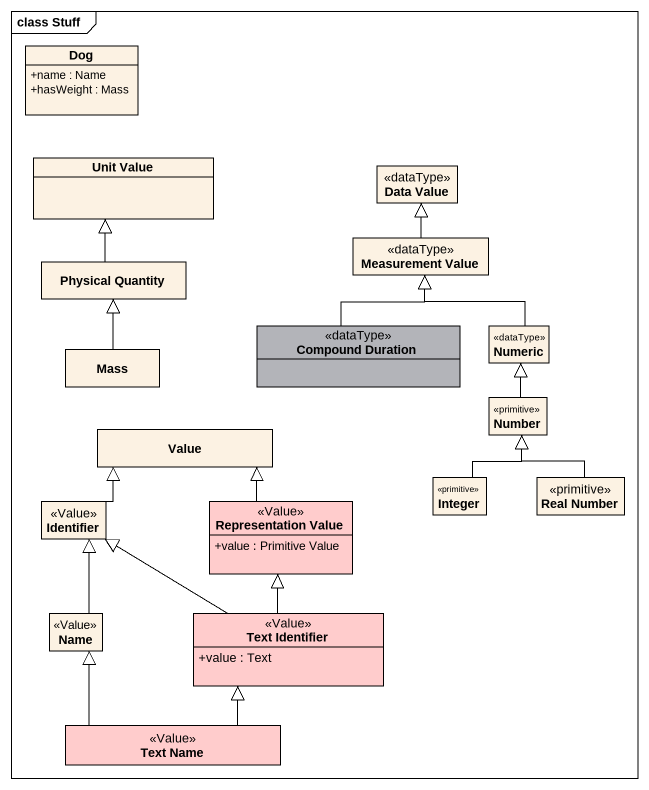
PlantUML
@startuml
mainframe class Stuff
hide circle
hide empty members
skinparam classAttributeIconSize 0
class Dog {
  +name : Name
  +hasWeight : Mass
}
class "Unit Value" as Unit_Value
class "Data Value" as Data_Value <<dataType>>
class "Physical Quantity" as Physical_Quantity
class "Measurement Value" as Measurement_Value <<dataType>>
class Mass
class "Compound Duration" as Compound_Duration <<dataType>> #B3B4B9
class Numeric <<dataType>>
class Number <<primitive>>
class Value
class Integer <<primitive>>
class "Real Number" as Real_Number <<primitive>>
class Identifier <<Value>>
class "Representation Value" as Representation_Value <<Value>> #FFCCCC {
  +value : Primitive Value
}
class Name <<Value>>
class "Text Identifier" as Text_Identifier <<Value>> #FFCCCC {
  +value : Text
}
class "Text Name" as Text_Name <<Value>> #FFCCCC
Physical_Quantity -up-|> Unit_Value
Measurement_Value -up-|> Data_Value
Mass -up-|> Physical_Quantity
Compound_Duration -up-|> Measurement_Value
Numeric -up-|> Measurement_Value
Number -up-|> Numeric
Integer -up-|> Number
Real_Number -up-|> Number
Identifier -up-|> Value
Representation_Value -up-|> Value
Name -up-|> Identifier
Text_Identifier -up-|> Identifier
Text_Identifier -up-|> Representation_Value
Text_Name -up-|> Name
Text_Name -up-|> Text_Identifier
@enduml
